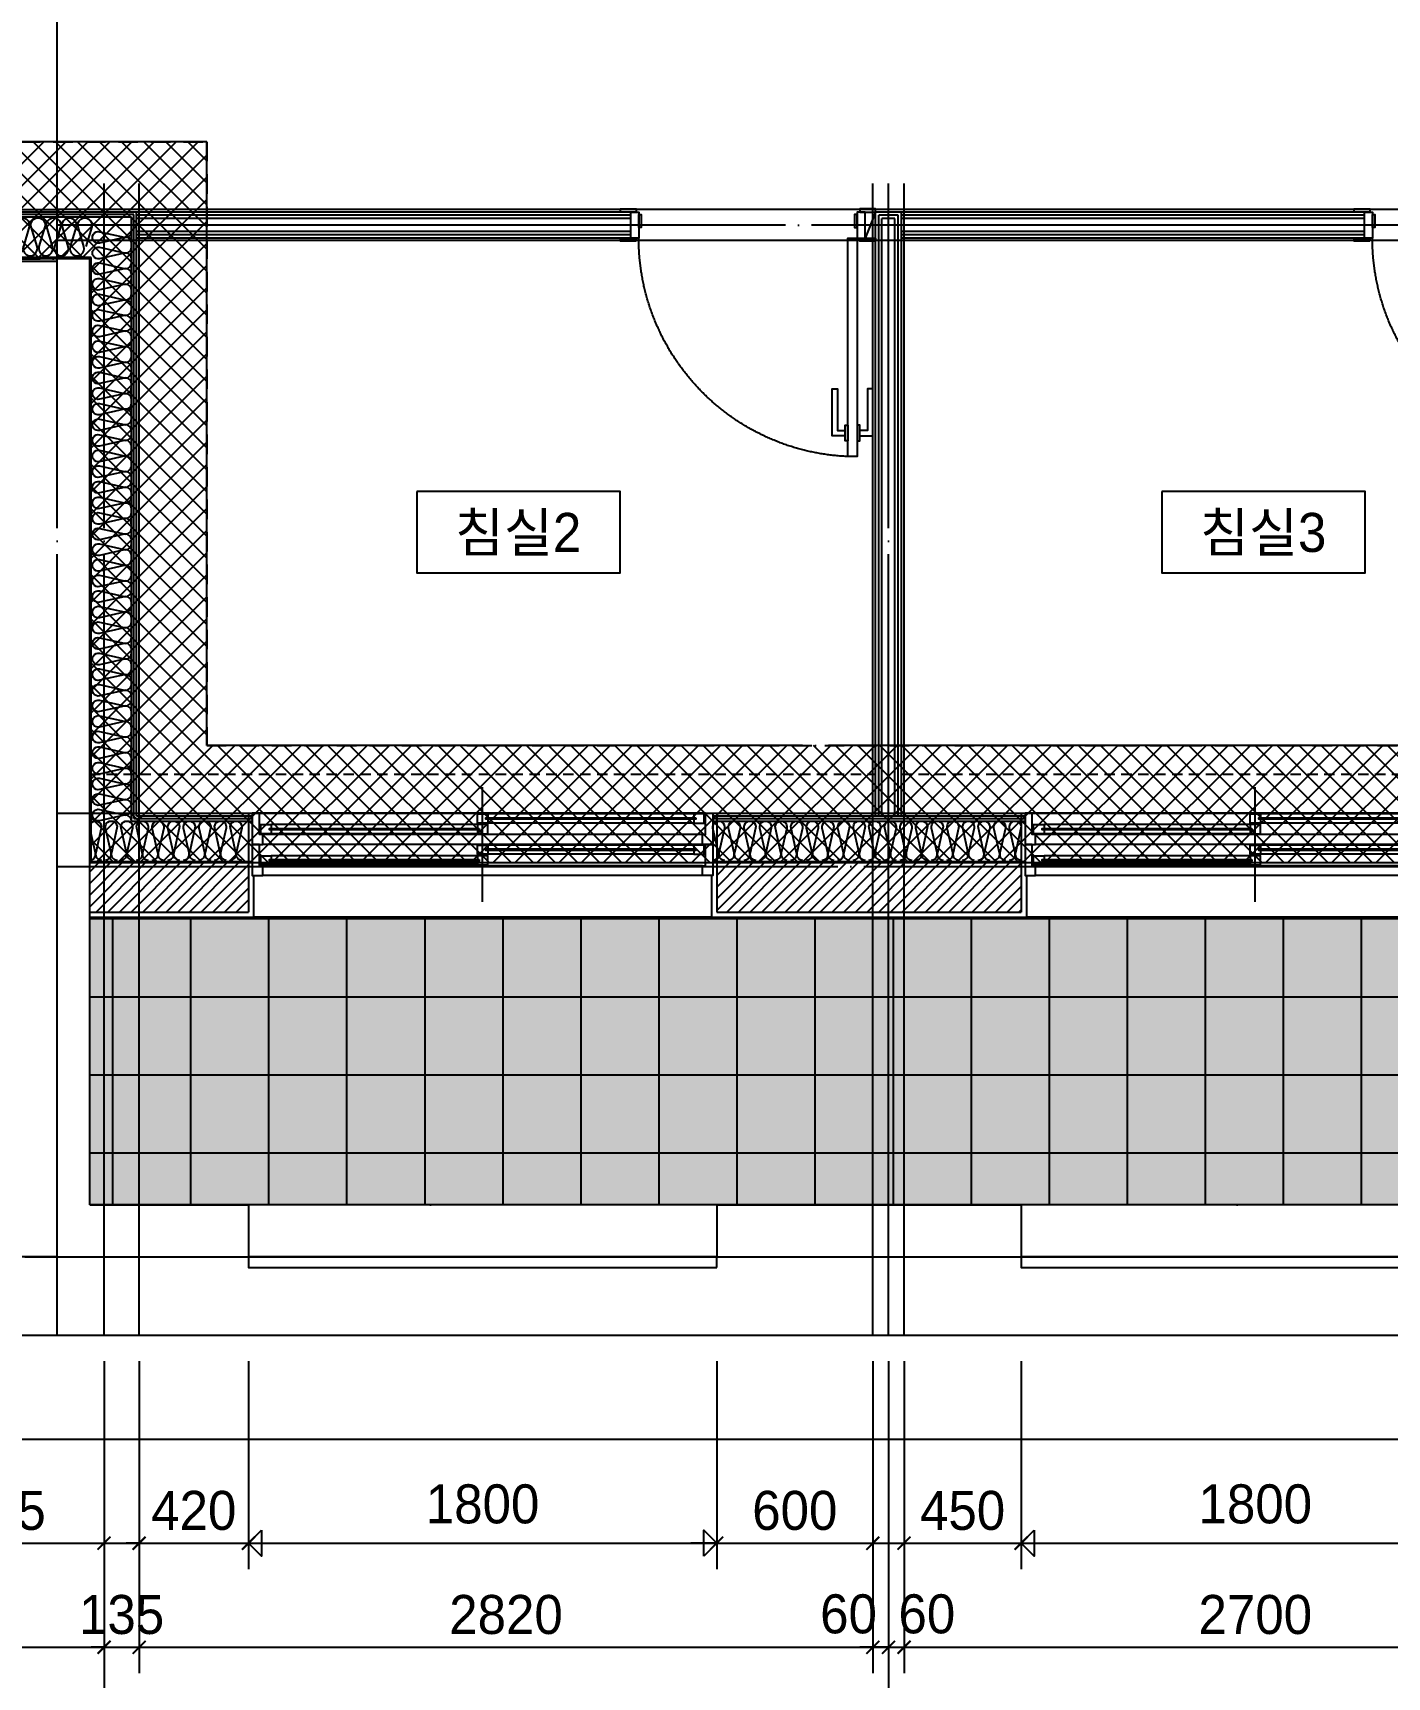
# Model space of a CAD drawing. Header units: millimetres. Extents: x -24416 to 92204, y -190080 to 23760.
# Drawn here: x 19070 to 24275, y -179915 to -173598 of the extents above; entities that cross this region are included whole.
import ezdxf
from ezdxf.enums import TextEntityAlignment as Align

# ---------------------------------------------------------------- set-up
doc = ezdxf.new("R2010")
doc.units = ezdxf.units.MM
doc.header["$LTSCALE"] = 50
for name, pattern in [('AUDIT_D_220706163347-0', [0]), ('CEN', [62, 60, -1, 0, -1]), ('H', [1.3, 0.8, -0.5]), ('HID', [2.5, 1.5, -1]), ('평면도(기준)$0$CENTER2', [16.25, 15, -0.5, 0.25, -0.5])]:
    doc.linetypes.add(name, pattern=pattern)
doc.layers.get('defpoints').update_dxf_attribs({"color": 139})
for name, color, linetype in [('A_HAT', 8, 'Continuous'), ('AA-XXXX-DIMS', 7, 'Continuous'), ('AA-단열-바닥-욕실', 30, 'Continuous'), ('ARDM', 7, 'Continuous'), ('CEN_CON', 1, 'CEN'), ('CEN_WALL', 12, 'CEN'), ('CONC', 2, 'Continuous'), ('dan1', 7, 'HID'), ('DIM', 7, 'AUDIT_D_220706163347-0'), ('ELE3_CON', 7, 'Continuous'), ('ELE4', 4, 'Continuous'), ('ETC', 6, 'Continuous'), ('FIN', 6, 'Continuous'), ('HAT', 9, 'Continuous'), ('INS', 252, 'Continuous'), ('INSUL', 8, 'Continuous'), ('SINA-F-FRAME', 4, 'Continuous'), ('WAL', 3, 'Continuous'), ('WAL_DRY', 7, 'Continuous'), ('WIN', 4, 'Continuous'), ('X - 단위세대$0$ETC', 6, 'Continuous'), ('바닥타일', 8, 'Continuous'), ('실명', 3, 'AUDIT_D_220706163347-0'), ('실명박스', 7, 'AUDIT_D_220706163347-0'), ('커튼박스', 6, 'Continuous'), ('평면도(기준)$0$1.EC-F-DOOR', 4, 'Continuous'), ('평면도(기준)$0$1.EC-F-DOOR-F', 4, 'Continuous')]:
    doc.layers.add(name, color=color, linetype=linetype)
for name, color, linetype, plot in [('AA-CEN', 1, 'CEN', False), ('Defpoint', 135, 'Continuous', False), ('MC', 135, 'Continuous', False)]:
    doc.layers.add(name, color=color, linetype=linetype, plot=plot)
doc.styles.add('HAUD01', font='Dotum.ttf')
doc.styles.add('맑은고딕', font='malgun.ttf', dxfattribs={"width": 0.9})
doc.dimstyles.new('DIM-50', dxfattribs={"dimscale": 50, "dimtxt": 3, "dimasz": 1, "dimexe": 2, "dimexo": 2, "dimgap": 1, "dimtad": 1, "dimdec": 0, "dimzin": 0, "dimdsep": 46, "dimtxsty": '맑은고딕', "dimblk1": 'DIMDOT', "dimblk2": 'DIMDOT', "dimsah": 1, "dimcen": 0.09, "dimdle": 2, "dimclrd": 7, "dimclre": 7, "dimclrt": 3, "dimadec": 0, "dimazin": 0, "dimtfac": 1, "dimtdec": 0, "dimtix": 1, "dimtmove": 2, "dimatfit": 3, "dimldrblk": 'DIMDOT', "dimfxl": 1, "dimtolj": 1, "dimtzin": 0, "dimarcsym": 0})
doc.dimstyles.new('MCDIM-50', dxfattribs={"dimscale": 50, "dimtxt": 3, "dimasz": 1, "dimexe": 2, "dimexo": 2, "dimgap": 1, "dimtad": 1, "dimdec": 0, "dimzin": 0, "dimdsep": 46, "dimtxsty": '맑은고딕', "dimblk1": 'ARCHTICK', "dimblk2": 'ARCHTICK', "dimsah": 1, "dimcen": 0.09, "dimdle": 2, "dimclrd": 7, "dimclre": 7, "dimclrt": 3, "dimadec": 0, "dimazin": 0, "dimtfac": 1, "dimtdec": 0, "dimtix": 1, "dimtmove": 2, "dimatfit": 3, "dimldrblk": 'ARCHTICK', "dimfxl": 1, "dimtolj": 1, "dimtzin": 0, "dimarcsym": 0})
doc.dimstyles.new('외부100-win', dxfattribs={"dimscale": 50, "dimtxt": 3, "dimasz": 1, "dimexe": 2, "dimexo": 2.5, "dimgap": 1.5, "dimtad": 1, "dimdec": 0, "dimzin": 0, "dimdsep": 46, "dimtxsty": '맑은고딕', "dimblk": 'DO2-2', "dimblk1": 'DO2-2', "dimblk2": 'DIMDOT', "dimcen": 0.09, "dimdle": 2, "dimclrd": 7, "dimclre": 7, "dimclrt": 3, "dimadec": 0, "dimazin": 0, "dimtfac": 1, "dimtdec": 0, "dimtix": 1, "dimtmove": 2, "dimatfit": 3, "dimldrblk": 'DO2-2', "dimfxl": 1, "dimtolj": 1, "dimtzin": 0, "dimarcsym": 0})
pattern_1 = [(45, (-274922.57, -137101.113), (-22.4506403, 22.4506403), [])]

# ---------------------------------------------------------------- blocks, each defined once
blk = doc.blocks.new('WIN_이중창_1800')
at = {"layer": 'Defpoint'}
for p, q in [((-15, 240), (-15, 0)), ((1785, 240), (1785, 0))]:
    blk.add_line(p, q, dxfattribs=at)
at = {"layer": 'WIN'}
blk.add_line((885, -100), (885, 340), dxfattribs=at)
at = {"layer": 'WIN', "color": 8}
for p, q in [((1742, 240), (28, 240)), ((865, 196), (73, 196)), ((1697, 237), (905, 237)), ((1697, 202), (905, 202)), ((1730, 158), (40, 158)), ((865, 161), (73, 161)), ((1730, 120), (40, 120)), ((865, 76), (73, 76)), ((1697, 117), (905, 117)), ((1697, 82), (905, 82)), ((1730, 38), (40, 38)), ((1730, 0), (40, 0)), ((865, 41), (73, 41))]:
    blk.add_line(p, q, dxfattribs=at)
at = {"layer": 'WIN'}
for points in [[(40, 158), (28, 158), (28, 240), (0, 240), (0, 120), (40, 120), (40, 158)], [(73, 175.5), (73, 161), (33, 161), (33, 196), (73, 196), (73, 181.5)], [(905, 216.5), (905, 202), (865, 202), (865, 237), (905, 237), (905, 222.5)], [(865, 175.5), (865, 161), (905, 161), (905, 196), (865, 196), (865, 181.5)], [(1704, 222.5), (1704, 216.5), (898, 216.5), (898, 222.5), (1704, 222.5)], [(1697, 216.5), (1697, 202), (1737, 202), (1737, 237), (1697, 237), (1697, 222.5)], [(1730, 158), (1742, 158), (1742, 240), (1770, 240), (1770, 120), (1730, 120), (1730, 158)], [(872, 181.5), (872, 175.5), (66, 175.5), (66, 181.5), (872, 181.5)], [(40, 38), (28, 38), (28, 120), (0, 120), (0, 0), (40, 0), (40, 38)], [(73, 55.5), (73, 41), (33, 41), (33, 76), (73, 76), (73, 61.5)], [(905, 96.5), (905, 82), (865, 82), (865, 117), (905, 117), (905, 102.5)], [(865, 55.5), (865, 41), (905, 41), (905, 76), (865, 76), (865, 61.5)], [(1704, 102.5), (1704, 96.5), (898, 96.5), (898, 102.5), (1704, 102.5)], [(1697, 96.5), (1697, 82), (1737, 82), (1737, 117), (1697, 117), (1697, 102.5)], [(1730, 38), (1742, 38), (1742, 120), (1770, 120), (1770, 0), (1730, 0), (1730, 38)], [(872, 61.5), (872, 55.5), (66, 55.5), (66, 61.5), (872, 61.5)]]:
    blk.add_lwpolyline(points, dxfattribs=at)
blk = doc.blocks.new('insul1')
blk.add_lwpolyline([(0, 0, 0.480617), (0.146, 0.183), (0.004, 0.817, -1.249969), (0.296, 0.817), (0.154, 0.183, 0.480617), (0.3, 0, 0.480617)], format="xyb")
blk = doc.blocks.new('DongSinsul_1')
at = {"layer": 'INSUL'}
blk.add_lwpolyline([(0, 0.25, 1.34403), (0.35, 0.25), (0.2, 0.75, -1.34403), (0.55, 0.75), (0.4, 0.25)], format="xyb", dxfattribs=at)
blk = doc.blocks.new('A$C3C3C21E6')
at = {"layer": '평면도(기준)$0$1.EC-F-DOOR'}
blk.add_lwpolyline([(70, -210), (70, -1049.6), (106, -1049.6), (106, -210), (70, -210)], dxfattribs=at)
at = {"layer": '평면도(기준)$0$1.EC-F-DOOR', "color": 8}
for points in [[(60, -969.6), (10, -969.6), (10, -789.6), (30, -789.6), (30, -949.6), (60, -949.6)], [(116.1, -969.6), (166.1, -969.6), (166.1, -789.6), (146.1, -789.6), (146.1, -949.6), (116.1, -949.6)]]:
    blk.add_lwpolyline(points, dxfattribs=at)
for points in [[(70, -929.6), (70, -989.6), (60, -989.6), (60, -929.6)], [(106, -929.6), (106, -989.6), (116, -989.6), (116, -929.6)]]:
    blk.add_lwpolyline(points, close=True, dxfattribs=at)
at = {"layer": '평면도(기준)$0$1.EC-F-DOOR', "color": 1, "linetype": '평면도(기준)$0$CENTER2', "ltscale": 6}
blk.add_arc((69.4, -209.7), 840.6, 272.49818, 359.98243, dxfattribs=at)
at = {"layer": '평면도(기준)$0$1.EC-F-DOOR-F'}
for points in [[(60, -110), (40, -110), (0, -110), (0, -98), (60, -98)], [(40, -110), (70, -110), (70, -210), (40, -210)], [(70, -120), (80, -120), (80, -170), (70, -170)], [(910, -120), (900, -120), (900, -170), (910, -170)], [(940, -110), (910, -110), (910, -210), (940, -210)], [(920, -110), (940, -110), (980, -110), (980, -98), (920, -98)], [(0, -222), (60, -222), (60, -210), (0, -210)], [(920, -222), (980, -222), (980, -210), (920, -210)]]:
    blk.add_lwpolyline(points, close=True, dxfattribs=at)
blk = doc.blocks.new('U-131B(기본)', base_point=(-85340.5, -187585.7))
at = {"layer": 'A_HAT'}
h = blk.add_hatch(dxfattribs=at)
h.set_pattern_fill('ANSI31', color=256, scale=10, style=0)
h.set_pattern_definition(pattern_1)
h.paths.add_polyline_path([(-69975.5, -186260.7), (-69975.5, -186070.7), (-70585.5, -186070.7), (-70585.5, -186260.7)])
h = blk.add_hatch(dxfattribs=at)
h.set_pattern_fill('ANSI31', color=256, scale=10, style=0)
h.set_pattern_definition(pattern_1)
h.paths.add_polyline_path([(-67005.5, -186260.7), (-67005.5, -186070.7), (-68175.5, -186070.7), (-68175.5, -186260.7)])
at = {"layer": '바닥타일'}
h = blk.add_hatch(dxfattribs=at)
h.set_pattern_fill('_USER', color=256, scale=300, double=1, pattern_type=0)
h.set_pattern_definition([(0, (-274922.57, -137101.1), (0, 300), []), (90, (-274922.57, -137101.1), (-300, 2e-14), [])])
h.paths.add_polyline_path([(-60025.5, -187385.7), (-60025.5, -181895.7), (-60025.5, -179945.7), (-60665.5, -179945.7), (-60665.5, -179035.7), (-61130.5, -179035.7), (-61130.5, -181530.7), (-61130.5, -182105.7), (-61130.5, -186280.7), (-70585.5, -186280.7), (-70585.5, -187385.7)])
at = {"layer": 'CEN_CON'}
for p, q in [((-70710.5, -187885.7), (-70710.5, -180210.7)), ((-70710.5, -187885.7), (-70710.5, -180710.7)), ((-70530.5, -187885.7), (-70530.5, -183460.7)), ((-70710.5, -187585.7), (-85945.5, -187585.7)), ((-70710.5, -187585.7), (-55510.5, -187585.7))]:
    blk.add_line(p, q, dxfattribs=at)
at = {"layer": 'CEN_WALL'}
for p, q in [((-67515.5, -187885.7), (-67515.5, -183460.7)), ((-55510.5, -183620.7), (-70710.5, -183620.7)), ((-70710.5, -183760.7), (-74065.5, -183760.7)), ((-70710.5, -186085.7), (-55510.5, -186085.7))]:
    blk.add_line(p, q, dxfattribs=at)
at = {"layer": 'CONC'}
for p, q in [((-70585.5, -183750.7), (-71305.5, -183750.7)), ((-70585.5, -186070.7), (-70585.5, -183750.7)), ((-70585.5, -187385.7), (-70585.5, -186070.7)), ((-70585.5, -187385.7), (-69975.5, -187385.7)), ((-69975.5, -187385.7), (-69975.5, -187585.7)), ((-68175.5, -187385.7), (-67005.5, -187385.7)), ((-68175.5, -187385.7), (-68175.5, -187585.7)), ((-67005.5, -187385.7), (-67005.5, -187585.7)), ((-70835.5, -187585.7), (-69975.5, -187585.7)), ((-68175.5, -187585.7), (-67005.5, -187585.7))]:
    blk.add_line(p, q, dxfattribs=at)
at = {"layer": 'dan1'}
blk.add_lwpolyline([(-76675.5, -185620.7), (-74225.5, -185620.7), (-74225.5, -183300.7), (-70135.5, -183300.7), (-70135.5, -185620.7), (-64745.5, -185620.7)], dxfattribs=at)
at = {"layer": 'ELE3_CON'}
for p, q in [((-68175.5, -187385.7), (-69975.5, -187385.7)), ((-65205.5, -187385.7), (-67005.5, -187385.7))]:
    blk.add_line(p, q, dxfattribs=at)
at = {"layer": 'ELE4'}
for p, q in [((-68195.5, -186280.7), (-69955.5, -186280.7)), ((-65225.5, -186280.7), (-66985.5, -186280.7))]:
    blk.add_line(p, q, dxfattribs=at)
at = {"layer": 'FIN'}
for p, q in [((-69955.5, -186120.7), (-69955.5, -186280.7)), ((-68195.5, -186120.7), (-68195.5, -186280.7)), ((-66985.5, -186120.7), (-66985.5, -186280.7)), ((-70585.5, -186280.7), (-69955.5, -186280.7)), ((-68195.5, -186280.7), (-66985.5, -186280.7))]:
    blk.add_line(p, q, dxfattribs=at)
at = {"layer": 'INS'}
for p, q in [((-70425.5, -183590.7), (-71320.5, -183590.7)), ((-70425.5, -185910.7), (-70425.5, -183590.7)), ((-70580.5, -183745.7), (-71320.5, -183745.7)), ((-70580.5, -186065.7), (-70580.5, -183745.7)), ((-70425.5, -185910.7), (-69960.5, -185910.7)), ((-68190.5, -185910.7), (-66990.5, -185910.7)), ((-70580.5, -186065.7), (-69960.5, -186065.7)), ((-68190.5, -186065.7), (-66990.5, -186065.7))]:
    blk.add_line(p, q, dxfattribs=at)
at = {"layer": 'MC'}
for p, q in [((-70395.5, -187885.7), (-70395.5, -183460.7)), ((-67575.5, -187885.7), (-67575.5, -183460.7)), ((-67455.5, -187885.7), (-67455.5, -183460.7)), ((-76985.5, -183560.7), (-70710.5, -183560.7)), ((-55510.5, -183560.7), (-70710.5, -183560.7)), ((-55510.5, -183680.7), (-70710.5, -183680.7)), ((-70710.5, -185880.7), (-55510.5, -185880.7))]:
    blk.add_line(p, q, dxfattribs=at)
at = {"layer": 'SINA-F-FRAME'}
blk.add_line((-67565.5, -183570.7), (-67605.5, -183670.7), dxfattribs=at)
at = {"layer": 'WAL'}
for p, q in [((-70585.5, -186070.7), (-69975.5, -186070.7)), ((-69975.5, -186070.7), (-69975.5, -186260.7)), ((-68175.5, -186070.7), (-67005.5, -186070.7)), ((-68175.5, -186070.7), (-68175.5, -186260.7)), ((-67005.5, -186070.7), (-67005.5, -186260.7)), ((-70585.5, -186260.7), (-69975.5, -186260.7)), ((-68175.5, -186260.7), (-67005.5, -186260.7))]:
    blk.add_line(p, q, dxfattribs=at)
at = {"layer": 'WAL_DRY'}
for p, q in [((-70405.5, -183570.7), (-71320.5, -183570.7)), ((-70415.5, -183580.7), (-71320.5, -183580.7)), ((-70415.5, -185900.7), (-70415.5, -183580.7)), ((-68505.5, -183570.7), (-70405.5, -183570.7)), ((-70405.5, -185890.7), (-70405.5, -183570.7)), ((-68505.5, -183583.2), (-70405.5, -183583.2)), ((-68505.5, -183595.7), (-70405.5, -183595.7)), ((-67565.5, -185890.7), (-67565.5, -183570.7)), ((-67465.5, -183570.7), (-67565.5, -183570.7)), ((-67553, -185890.7), (-67553, -183583.2)), ((-67478, -183583.2), (-67553, -183583.2)), ((-67540.5, -185890.7), (-67540.5, -183595.7)), ((-67490.5, -183595.7), (-67540.5, -183595.7)), ((-67490.5, -185890.7), (-67490.5, -183595.7)), ((-67478, -185890.7), (-67478, -183583.2)), ((-65685.5, -183570.7), (-67465.5, -183570.7)), ((-67465.5, -185890.7), (-67465.5, -183570.7)), ((-65685.5, -183583.2), (-67465.5, -183583.2)), ((-65685.5, -183595.7), (-67465.5, -183595.7)), ((-68505.5, -183645.7), (-70405.5, -183645.7)), ((-68505.5, -183658.2), (-70405.5, -183658.2)), ((-65685.5, -183645.7), (-67465.5, -183645.7)), ((-65685.5, -183658.2), (-67465.5, -183658.2)), ((-68505.5, -183670.7), (-70405.5, -183670.7)), ((-65685.5, -183670.7), (-67465.5, -183670.7)), ((-70415.5, -185900.7), (-69960.5, -185900.7)), ((-70405.5, -185890.7), (-69960.5, -185890.7)), ((-68190.5, -185890.7), (-66990.5, -185890.7)), ((-68190.5, -185900.7), (-66990.5, -185900.7))]:
    blk.add_line(p, q, dxfattribs=at)
at = {"layer": 'X - 단위세대$0$ETC'}
for points in [[(-68175.5, -187625.7), (-68175.5, -187585.7), (-69975.5, -187585.7), (-69975.5, -187625.7), (-68175.5, -187625.7)], [(-65205.5, -187625.7), (-65205.5, -187585.7), (-67005.5, -187585.7), (-67005.5, -187625.7), (-65205.5, -187625.7)]]:
    blk.add_lwpolyline(points, dxfattribs=at)
at = {"layer": '커튼박스', "linetype": 'H'}
for p, q in [((-70585.5, -185730.7), (-67565.5, -185730.7)), ((-67465.5, -185730.7), (-64745.5, -185730.7))]:
    blk.add_line(p, q, dxfattribs=at)
at = {"layer": 'INS', "xscale": 150.0000000000002, "yscale": 150.0000000000002, "zscale": 150.0000000000002, "rotation": 90, "row_count": 1, "column_count": 38, "row_spacing": -4.733165431326071e-30, "column_spacing": 60.00000000000009}
blk.add_blockref('insul1', (-70425.5, -185910.7), dxfattribs=at)
at = {"layer": 'INS', "xscale": 150, "yscale": 150, "zscale": 150, "row_count": 1, "row_spacing": 0, "column_spacing": 60}
for p, column_count in [((-70585.5, -186060.7), 10), ((-68190.5, -186060.7), 20)]:
    blk.add_blockref('insul1', p, dxfattribs=dict(at, column_count=column_count))
at = {"layer": 'INSUL', "xscale": 150, "yscale": 150, "zscale": 150, "row_count": 1, "column_count": 12, "row_spacing": 1, "column_spacing": 60}
blk.add_blockref('DongSinsul_1', (-71320.5, -183740.7), dxfattribs=at)
at = {"layer": 'SINA-F-FRAME', "xscale": -1}
for p in [(-67565.5, -183460.7), (-64745.5, -183460.7)]:
    blk.add_blockref('A$C3C3C21E6', p, dxfattribs=at)
at = {"layer": 'WIN'}
for p in [(-69960.5, -186120.7), (-66990.5, -186120.7)]:
    blk.add_blockref('WIN_이중창_1800', p, dxfattribs=at)
blk = doc.blocks.new('A$C415C5DAF')
at = {"layer": '실명박스'}
for points in [[(8060.7, -193737.1), (8060.7, -194049.6), (8842.4, -194049.6), (8842.4, -193737.1)], [(10924.3, -193737.1), (10924.3, -194049.6), (11705.9, -194049.6), (11705.9, -193737.1)]]:
    blk.add_lwpolyline(points, close=True, dxfattribs=at)
at = {"layer": '실명', "style": 'HAUD01'}
for s, p in [('침실2', (8450.1, -193891.1)), ('침실3', (11313.7, -193891.1))]:
    blk.add_text(s, height=150, dxfattribs=at).set_placement(p, align=Align.MIDDLE)
blk = doc.blocks.new('A$C1CAF0AFA')
at = {"layer": 'ETC'}
h = blk.add_hatch(dxfattribs=at)
h.set_pattern_fill('CROSS', color=256, scale=10, angle=45)
h.set_pattern_definition([(45, (146065.76, -53460), (7e-15, 89.802561), [31.75, -95.25]), (135, (146088.21, -53460), (-89.802561, 7e-15), [31.75, -95.25])])
h.paths.add_polyline_path([(6318.8, -201860.9), (4478.8, -201860.9), (4478.8, -200570.9), (6318.8, -200570.9)])
h.paths.add_polyline_path([(6448.8, -201860.9), (6448.8, -200580.9), (8088.8, -200580.9), (8088.8, -200755.9), (16098.8, -200755.9), (16098.8, -201860.9)])
h.paths.add_polyline_path([(30238.8, -193300.9), (31343.8, -193300.9), (31343.8, -191060.9), (30238.8, -191060.9)])
h.paths.add_polyline_path([(28743.8, -193510.9), (29208.8, -193510.9), (29208.8, -194420.9), (29848.8, -194420.9), (29848.8, -201860.9), (19288.8, -201860.9), (19288.8, -200755.9), (28743.8, -200755.9)])
h.paths.add_polyline_path([(4478.8, -192515.9), (6708.8, -192515.9), (6708.8, -191925.9), (8648.8, -191925.9), (8648.8, -192810.9), (9118.8, -192810.9), (9118.8, -191925.9), (12818.8, -191925.9), (12818.8, -193280.9), (8888.8, -193280.9), (8888.8, -193730.9), (4478.8, -193720.9)])
at = {"layer": 'HAT'}
h = blk.add_hatch(dxfattribs=at)
h.set_pattern_fill('_USER', color=5, scale=60, angle=45, double=1, pattern_type=0)
h.set_pattern_definition([(45, (0, -53460), (-42.426407, 42.426407), []), (135, (0, -53460), (-42.426407, -42.426407), [])])
h.paths.add_polyline_path([(16098.8, -198242), (19288.8, -198224.5), (19288.8, -200545.9), (28533.8, -200545.9), (28533.8, -193300.9), (30028.8, -193300.9), (30028.8, -191060.9), (25838.8, -191060.9), (25838.8, -195035.9), (19288.8, -195035.9), (19288.8, -195485.9), (25778.8, -195485.9), (25778.8, -195163.4), (25978.8, -195163.4), (25978.8, -195485.9), (26288.8, -195485.9), (26288.8, -191510.9), (29578.8, -191510.9), (29578.8, -192850.9), (28083.8, -192850.9), (28083.8, -200095.9), (25328.8, -200095.9), (25328.8, -200385.9), (25128.8, -200385.9), (25128.8, -200095.9), (19738.8, -200095.9), (19738.8, -197775.9), (15648.8, -197775.9), (15648.8, -200095.9), (13198.8, -200095.9), (13198.8, -200385.9), (12998.8, -200385.9), (12998.8, -200095.9), (8748.8, -200095.9), (8748.8, -199920.9), (8478.8, -199920.9), (8478.8, -200210.9), (8278.8, -200210.9), (8278.8, -199920.9), (4928.8, -199920.9), (4928.8, -194380.9), (8278.8, -194380.9), (8278.8, -194090.9), (8478.8, -194090.9), (8478.8, -194380.9), (9548.8, -194380.9), (9548.8, -193940.9), (12388.8, -193940.9), (12388.8, -195485.9), (12698.8, -195485.9), (12698.8, -195163.4), (12898.8, -195163.4), (12898.8, -195485.9), (19051.8, -195485.9), (19051.8, -195035.9), (16968.8, -195035.9), (16968.8, -194886), (15568.8, -194886), (15568.8, -195035.9), (12838.8, -195035.9), (12838.8, -193490.9), (9098.8, -193490.9), (9098.8, -193930.9), (4478.8, -193930.9), (4478.8, -200370.9), (8298.8, -200370.9), (8298.8, -200545.9), (16098.8, -200545.9)])
at = {"layer": 'AA-CEN', "color": 4}
for points in [[(16098.8, -198242), (19288.8, -198224.5), (19288.8, -200545.9), (28533.8, -200545.9)], [(28083.8, -200095.9), (25328.8, -200095.9), (25328.8, -200385.9), (25128.8, -200385.9), (25128.8, -200095.9), (19738.8, -200095.9), (19738.8, -197775.9), (15648.8, -197775.9)]]:
    blk.add_lwpolyline(points, dxfattribs=at)
at = {"layer": 'AA-CEN'}
blk.add_lwpolyline([(28743.8, -193510.9), (29208.8, -193510.9), (29208.8, -194420.9), (29848.8, -194420.9), (29848.8, -201860.9), (19288.8, -201860.9), (19288.8, -200755.9), (28743.8, -200755.9), (28743.8, -193510.9)], dxfattribs=at)
blk = doc.blocks.new('DIMDOT')
at = {"layer": 'AA-XXXX-DIMS'}
for p, q in [((0, -1.5), (0, 1.5)), ((-1.5, 0), (1.5, 0))]:
    blk.add_line(p, q, dxfattribs=at)
for radius in [0.5, 0.25]:
    blk.add_circle((0, 0), radius, dxfattribs=at)
blk = doc.blocks.new('*D144')
at = {"layer": 'defpoints', "color": 0, "transparency": 16777216}
for p in [(19130.6, -202360.9), (22430.6, -202360.9), (22430.6, -203960.9)]:
    blk.add_point(p, dxfattribs=at)
at = {"layer": 'DIM', "color": 7, "lineweight": -2, "transparency": 16777216}
for p, q in [((19130.6, -202460.9), (19130.6, -204060.9)), ((22430.6, -202460.9), (22430.6, -204060.9)), ((19180.6, -203960.9), (22380.6, -203960.9))]:
    blk.add_line(p, q, dxfattribs=at)
at = {"layer": 'DIM', "color": 7, "lineweight": -2, "transparency": 16777216, "xscale": 50, "yscale": 50, "zscale": 50, "rotation": 180}
blk.add_blockref('DIMDOT', (19130.6, -203960.9), dxfattribs=at)
at = {"layer": 'DIM', "color": 7, "lineweight": -2, "transparency": 16777216, "xscale": 50, "yscale": 50, "zscale": 50}
blk.add_blockref('DIMDOT', (22430.6, -203960.9), dxfattribs=at)
at = {"layer": 'DIM', "color": 3, "transparency": 16777216, "insert": (20780.6, -203835.8), "char_height": 150, "attachment_point": 5, "style": 'HAUD01'}
blk.add_mtext('\\A1;3300', dxfattribs=at)
blk = doc.blocks.new('*D145')
at = {"layer": 'defpoints', "color": 0, "transparency": 16777216}
for p in [(22430.6, -202360.9), (25445.6, -202360.9), (25445.6, -203960.9)]:
    blk.add_point(p, dxfattribs=at)
at = {"layer": 'DIM', "color": 7, "lineweight": -2, "transparency": 16777216}
for p, q in [((22430.6, -202460.9), (22430.6, -204060.9)), ((25445.6, -202460.9), (25445.6, -204060.9)), ((22480.6, -203960.9), (25395.6, -203960.9))]:
    blk.add_line(p, q, dxfattribs=at)
at = {"layer": 'DIM', "color": 7, "lineweight": -2, "transparency": 16777216, "xscale": 50, "yscale": 50, "zscale": 50, "rotation": 180}
blk.add_blockref('DIMDOT', (22430.6, -203960.9), dxfattribs=at)
at = {"layer": 'DIM', "color": 7, "lineweight": -2, "transparency": 16777216, "xscale": 50, "yscale": 50, "zscale": 50}
blk.add_blockref('DIMDOT', (25445.6, -203960.9), dxfattribs=at)
at = {"layer": 'DIM', "color": 3, "transparency": 16777216, "insert": (23938.1, -203835.8), "char_height": 150, "attachment_point": 5, "style": 'HAUD01'}
blk.add_mtext('\\A1;3015', dxfattribs=at)
blk = doc.blocks.new('*D146')
at = {"layer": 'defpoints', "color": 0, "transparency": 16777216}
for p in [(25445.6, -202360.9), (28315.6, -202360.9), (28315.6, -203960.9)]:
    blk.add_point(p, dxfattribs=at)
at = {"layer": 'DIM', "color": 7, "lineweight": -2, "transparency": 16777216}
for p, q in [((25445.6, -202460.9), (25445.6, -204060.9)), ((28315.6, -202460.9), (28315.6, -204060.9)), ((25495.6, -203960.9), (28265.6, -203960.9))]:
    blk.add_line(p, q, dxfattribs=at)
at = {"layer": 'DIM', "color": 7, "lineweight": -2, "transparency": 16777216, "xscale": 50, "yscale": 50, "zscale": 50, "rotation": 180}
blk.add_blockref('DIMDOT', (25445.6, -203960.9), dxfattribs=at)
at = {"layer": 'DIM', "color": 7, "lineweight": -2, "transparency": 16777216, "xscale": 50, "yscale": 50, "zscale": 50}
blk.add_blockref('DIMDOT', (28315.6, -203960.9), dxfattribs=at)
at = {"layer": 'DIM', "color": 3, "transparency": 16777216, "insert": (26880.6, -203835.8), "char_height": 150, "attachment_point": 5, "style": 'HAUD01'}
blk.add_mtext('\\A1;2870', dxfattribs=at)
blk = doc.blocks.new('_ArchTick')
at = {"color": 0, "linetype": 'ByBlock', "const_width": 0.15}
blk.add_lwpolyline([(-0.5, -0.5), (0.5, 0.5)], dxfattribs=at)
blk = doc.blocks.new('*D159')
at = {"layer": 'defpoints', "color": 0, "linetype": 'ByBlock', "transparency": 16777216}
for p in [(22430.6, -202360.9), (22565.6, -202360.9), (22565.6, -203560.9)]:
    blk.add_point(p, dxfattribs=at)
at = {"layer": 'DIM', "color": 7, "linetype": 'ByBlock', "lineweight": -2, "transparency": 16777216}
for p, q in [((22430.6, -202460.9), (22430.6, -203660.9)), ((22565.6, -202460.9), (22565.6, -203660.9)), ((22430.6, -203560.9), (22380.6, -203560.9)), ((22430.6, -203560.9), (22565.6, -203560.9)), ((22565.6, -203560.9), (22615.6, -203560.9))]:
    blk.add_line(p, q, dxfattribs=at)
at = {"layer": 'DIM', "color": 7, "linetype": 'ByBlock', "lineweight": -2, "transparency": 16777216, "xscale": 50, "yscale": 50, "zscale": 50}
blk.add_blockref('_ArchTick', (22430.6, -203560.9), dxfattribs=at)
at = {"layer": 'DIM', "color": 7, "linetype": 'ByBlock', "lineweight": -2, "transparency": 16777216, "xscale": 50, "yscale": 50, "zscale": 50, "rotation": 180}
blk.add_blockref('_ArchTick', (22565.6, -203560.9), dxfattribs=at)
at = {"layer": 'DIM', "color": 3, "linetype": 'ByBlock', "transparency": 16777216, "insert": (22498.1, -203435.8), "char_height": 150, "attachment_point": 5, "style": 'HAUD01'}
blk.add_mtext('\\A1;135', dxfattribs=at)
blk = doc.blocks.new('*D160')
at = {"layer": 'defpoints', "color": 0, "linetype": 'ByBlock', "transparency": 16777216}
for p in [(22565.6, -202360.9), (25385.6, -202360.9), (25385.6, -203560.9)]:
    blk.add_point(p, dxfattribs=at)
at = {"layer": 'DIM', "color": 7, "linetype": 'ByBlock', "lineweight": -2, "transparency": 16777216}
for p, q in [((22565.6, -202460.9), (22565.6, -203660.9)), ((25385.6, -202460.9), (25385.6, -203660.9)), ((22465.6, -203560.9), (25485.6, -203560.9))]:
    blk.add_line(p, q, dxfattribs=at)
at = {"layer": 'DIM', "color": 7, "linetype": 'ByBlock', "lineweight": -2, "transparency": 16777216, "xscale": 50, "yscale": 50, "zscale": 50, "rotation": 180}
blk.add_blockref('_ArchTick', (22565.6, -203560.9), dxfattribs=at)
at = {"layer": 'DIM', "color": 7, "linetype": 'ByBlock', "lineweight": -2, "transparency": 16777216, "xscale": 50, "yscale": 50, "zscale": 50}
blk.add_blockref('_ArchTick', (25385.6, -203560.9), dxfattribs=at)
at = {"layer": 'DIM', "color": 3, "linetype": 'ByBlock', "transparency": 16777216, "insert": (23975.6, -203435.8), "char_height": 150, "attachment_point": 5, "style": 'HAUD01'}
blk.add_mtext('\\A1;2820', dxfattribs=at)
blk = doc.blocks.new('*D161')
at = {"layer": 'defpoints', "color": 0, "linetype": 'ByBlock', "transparency": 16777216}
for p in [(25385.6, -202360.9), (25445.6, -202360.9), (25445.6, -203560.9)]:
    blk.add_point(p, dxfattribs=at)
at = {"layer": 'DIM', "color": 7, "linetype": 'ByBlock', "lineweight": -2, "transparency": 16777216}
for p, q in [((25385.6, -202460.9), (25385.6, -203660.9)), ((25445.6, -202460.9), (25445.6, -203660.9)), ((25385.6, -203560.9), (25335.6, -203560.9)), ((25385.6, -203560.9), (25445.6, -203560.9)), ((25445.6, -203560.9), (25495.6, -203560.9))]:
    blk.add_line(p, q, dxfattribs=at)
at = {"layer": 'DIM', "color": 7, "linetype": 'ByBlock', "lineweight": -2, "transparency": 16777216, "xscale": 50, "yscale": 50, "zscale": 50}
blk.add_blockref('_ArchTick', (25385.6, -203560.9), dxfattribs=at)
at = {"layer": 'DIM', "color": 7, "linetype": 'ByBlock', "lineweight": -2, "transparency": 16777216, "xscale": 50, "yscale": 50, "zscale": 50, "rotation": 180}
blk.add_blockref('_ArchTick', (25445.6, -203560.9), dxfattribs=at)
at = {"layer": 'DIM', "color": 3, "linetype": 'ByBlock', "transparency": 16777216, "insert": (25292.2, -203433.4), "char_height": 150, "attachment_point": 5, "style": 'HAUD01'}
blk.add_mtext('\\A1;60', dxfattribs=at)
blk = doc.blocks.new('*D162')
at = {"layer": 'defpoints', "color": 0, "linetype": 'ByBlock', "transparency": 16777216}
for p in [(25445.6, -202360.9), (25505.6, -202360.9), (25505.6, -203560.9)]:
    blk.add_point(p, dxfattribs=at)
at = {"layer": 'DIM', "color": 7, "linetype": 'ByBlock', "lineweight": -2, "transparency": 16777216}
for p, q in [((25445.6, -202460.9), (25445.6, -203660.9)), ((25505.6, -202460.9), (25505.6, -203660.9)), ((25445.6, -203560.9), (25395.6, -203560.9)), ((25445.6, -203560.9), (25505.6, -203560.9)), ((25505.6, -203560.9), (25555.6, -203560.9))]:
    blk.add_line(p, q, dxfattribs=at)
at = {"layer": 'DIM', "color": 7, "linetype": 'ByBlock', "lineweight": -2, "transparency": 16777216, "xscale": 50, "yscale": 50, "zscale": 50}
blk.add_blockref('_ArchTick', (25445.6, -203560.9), dxfattribs=at)
at = {"layer": 'DIM', "color": 7, "linetype": 'ByBlock', "lineweight": -2, "transparency": 16777216, "xscale": 50, "yscale": 50, "zscale": 50, "rotation": 180}
blk.add_blockref('_ArchTick', (25505.6, -203560.9), dxfattribs=at)
at = {"layer": 'DIM', "color": 3, "linetype": 'ByBlock', "transparency": 16777216, "insert": (25593.2, -203433.4), "char_height": 150, "attachment_point": 5, "style": 'HAUD01'}
blk.add_mtext('\\A1;60', dxfattribs=at)
blk = doc.blocks.new('*D163')
at = {"layer": 'defpoints', "color": 0, "linetype": 'ByBlock', "transparency": 16777216}
for p in [(25505.6, -202360.9), (28205.6, -202360.9), (28205.6, -203560.9)]:
    blk.add_point(p, dxfattribs=at)
at = {"layer": 'DIM', "color": 7, "linetype": 'ByBlock', "lineweight": -2, "transparency": 16777216}
for p, q in [((25505.6, -202460.9), (25505.6, -203660.9)), ((28205.6, -202460.9), (28205.6, -203660.9)), ((25405.6, -203560.9), (28305.6, -203560.9))]:
    blk.add_line(p, q, dxfattribs=at)
at = {"layer": 'DIM', "color": 7, "linetype": 'ByBlock', "lineweight": -2, "transparency": 16777216, "xscale": 50, "yscale": 50, "zscale": 50, "rotation": 180}
blk.add_blockref('_ArchTick', (25505.6, -203560.9), dxfattribs=at)
at = {"layer": 'DIM', "color": 7, "linetype": 'ByBlock', "lineweight": -2, "transparency": 16777216, "xscale": 50, "yscale": 50, "zscale": 50}
blk.add_blockref('_ArchTick', (28205.6, -203560.9), dxfattribs=at)
at = {"layer": 'DIM', "color": 3, "linetype": 'ByBlock', "transparency": 16777216, "insert": (26855.6, -203435.8), "char_height": 150, "attachment_point": 5, "style": 'HAUD01'}
blk.add_mtext('\\A1;2700', dxfattribs=at)
blk = doc.blocks.new('*D201')
at = {"layer": 'defpoints', "color": 0, "linetype": 'ByBlock', "transparency": 16777216}
for p in [(21655.6, -202360.9), (22430.6, -202360.9), (22430.6, -203160.9)]:
    blk.add_point(p, dxfattribs=at)
at = {"layer": 'DIM', "color": 7, "linetype": 'ByBlock', "lineweight": -2, "transparency": 16777216}
for p, q in [((21655.6, -202460.9), (21655.6, -203260.9)), ((22430.6, -202460.9), (22430.6, -203260.9)), ((21555.6, -203160.9), (22530.6, -203160.9))]:
    blk.add_line(p, q, dxfattribs=at)
at = {"layer": 'DIM', "color": 7, "linetype": 'ByBlock', "lineweight": -2, "transparency": 16777216, "xscale": 50, "yscale": 50, "zscale": 50, "rotation": 180}
blk.add_blockref('_ArchTick', (21655.6, -203160.9), dxfattribs=at)
at = {"layer": 'DIM', "color": 7, "linetype": 'ByBlock', "lineweight": -2, "transparency": 16777216, "xscale": 50, "yscale": 50, "zscale": 50}
blk.add_blockref('_ArchTick', (22430.6, -203160.9), dxfattribs=at)
at = {"layer": 'DIM', "color": 3, "linetype": 'ByBlock', "transparency": 16777216, "insert": (22043.1, -203035.8), "char_height": 150, "attachment_point": 5, "style": 'HAUD01'}
blk.add_mtext('\\A1;775', dxfattribs=at)
blk = doc.blocks.new('*D202')
at = {"layer": 'defpoints', "color": 0, "linetype": 'ByBlock', "transparency": 16777216}
for p in [(22565.6, -202360.9), (22985.6, -202360.9), (22985.6, -203160.9)]:
    blk.add_point(p, dxfattribs=at)
at = {"layer": 'DIM', "color": 7, "linetype": 'ByBlock', "lineweight": -2, "transparency": 16777216}
for p, q in [((22565.6, -202460.9), (22565.6, -203260.9)), ((22985.6, -202460.9), (22985.6, -203260.9)), ((22565.6, -203160.9), (22515.6, -203160.9)), ((22565.6, -203160.9), (22985.6, -203160.9)), ((22985.6, -203160.9), (23035.6, -203160.9))]:
    blk.add_line(p, q, dxfattribs=at)
at = {"layer": 'DIM', "color": 7, "linetype": 'ByBlock', "lineweight": -2, "transparency": 16777216, "xscale": 50, "yscale": 50, "zscale": 50}
blk.add_blockref('_ArchTick', (22565.6, -203160.9), dxfattribs=at)
at = {"layer": 'DIM', "color": 7, "linetype": 'ByBlock', "lineweight": -2, "transparency": 16777216, "xscale": 50, "yscale": 50, "zscale": 50, "rotation": 180}
blk.add_blockref('_ArchTick', (22985.6, -203160.9), dxfattribs=at)
at = {"layer": 'DIM', "color": 3, "linetype": 'ByBlock', "transparency": 16777216, "insert": (22775.6, -203035.8), "char_height": 150, "attachment_point": 5, "style": 'HAUD01'}
blk.add_mtext('\\A1;420', dxfattribs=at)
blk = doc.blocks.new('DO2-2')
at = {"layer": 'ARDM'}
blk.add_line((0, 0), (-2, 0), dxfattribs=at)
blk.add_lwpolyline([(-1, -1), (-1, 1), (0, 0)], close=True, dxfattribs=at)
blk = doc.blocks.new('*D203')
at = {"layer": 'defpoints', "color": 0, "linetype": 'ByBlock', "transparency": 16777216}
for p in [(22985.6, -202360.9), (24785.6, -202360.9), (24785.6, -203160.9)]:
    blk.add_point(p, dxfattribs=at)
at = {"layer": 'DIM', "color": 7, "linetype": 'ByBlock', "lineweight": -2, "transparency": 16777216}
for p, q in [((22985.6, -202485.9), (22985.6, -203260.9)), ((24785.6, -202485.9), (24785.6, -203260.9)), ((23035.6, -203160.9), (24735.6, -203160.9))]:
    blk.add_line(p, q, dxfattribs=at)
at = {"layer": 'DIM', "color": 7, "linetype": 'ByBlock', "lineweight": -2, "transparency": 16777216, "xscale": 50, "yscale": 50, "zscale": 50, "rotation": 180}
blk.add_blockref('DO2-2', (22985.6, -203160.9), dxfattribs=at)
at = {"layer": 'DIM', "color": 7, "linetype": 'ByBlock', "lineweight": -2, "transparency": 16777216, "xscale": 50, "yscale": 50, "zscale": 50}
blk.add_blockref('DO2-2', (24785.6, -203160.9), dxfattribs=at)
at = {"layer": 'DIM', "color": 3, "linetype": 'ByBlock', "transparency": 16777216, "insert": (23885.6, -203010.8), "char_height": 150, "attachment_point": 5, "style": 'HAUD01'}
blk.add_mtext('\\A1;1800', dxfattribs=at)
blk = doc.blocks.new('*D204')
at = {"layer": 'defpoints', "color": 0, "linetype": 'ByBlock', "transparency": 16777216}
for p in [(24785.6, -202360.9), (25385.6, -202360.9), (25385.6, -203160.9)]:
    blk.add_point(p, dxfattribs=at)
at = {"layer": 'DIM', "color": 7, "linetype": 'ByBlock', "lineweight": -2, "transparency": 16777216}
for p, q in [((24785.6, -202460.9), (24785.6, -203260.9)), ((25385.6, -202460.9), (25385.6, -203260.9)), ((24685.6, -203160.9), (25485.6, -203160.9))]:
    blk.add_line(p, q, dxfattribs=at)
at = {"layer": 'DIM', "color": 7, "linetype": 'ByBlock', "lineweight": -2, "transparency": 16777216, "xscale": 50, "yscale": 50, "zscale": 50, "rotation": 180}
blk.add_blockref('_ArchTick', (24785.6, -203160.9), dxfattribs=at)
at = {"layer": 'DIM', "color": 7, "linetype": 'ByBlock', "lineweight": -2, "transparency": 16777216, "xscale": 50, "yscale": 50, "zscale": 50}
blk.add_blockref('_ArchTick', (25385.6, -203160.9), dxfattribs=at)
at = {"layer": 'DIM', "color": 3, "linetype": 'ByBlock', "transparency": 16777216, "insert": (25085.6, -203035.8), "char_height": 150, "attachment_point": 5, "style": 'HAUD01'}
blk.add_mtext('\\A1;600', dxfattribs=at)
blk = doc.blocks.new('*D205')
at = {"layer": 'defpoints', "color": 0, "linetype": 'ByBlock', "transparency": 16777216}
for p in [(25505.6, -202360.9), (25955.6, -202360.9), (25955.6, -203160.9)]:
    blk.add_point(p, dxfattribs=at)
at = {"layer": 'DIM', "color": 7, "linetype": 'ByBlock', "lineweight": -2, "transparency": 16777216}
for p, q in [((25505.6, -202460.9), (25505.6, -203260.9)), ((25955.6, -202460.9), (25955.6, -203260.9)), ((25405.6, -203160.9), (26055.6, -203160.9))]:
    blk.add_line(p, q, dxfattribs=at)
at = {"layer": 'DIM', "color": 7, "linetype": 'ByBlock', "lineweight": -2, "transparency": 16777216, "xscale": 50, "yscale": 50, "zscale": 50, "rotation": 180}
blk.add_blockref('_ArchTick', (25505.6, -203160.9), dxfattribs=at)
at = {"layer": 'DIM', "color": 7, "linetype": 'ByBlock', "lineweight": -2, "transparency": 16777216, "xscale": 50, "yscale": 50, "zscale": 50}
blk.add_blockref('_ArchTick', (25955.6, -203160.9), dxfattribs=at)
at = {"layer": 'DIM', "color": 3, "linetype": 'ByBlock', "transparency": 16777216, "insert": (25730.6, -203035.8), "char_height": 150, "attachment_point": 5, "style": 'HAUD01'}
blk.add_mtext('\\A1;450', dxfattribs=at)
blk = doc.blocks.new('*D206')
at = {"layer": 'defpoints', "color": 0, "linetype": 'ByBlock', "transparency": 16777216}
for p in [(25955.6, -202360.9), (27755.6, -202360.9), (27755.6, -203160.9)]:
    blk.add_point(p, dxfattribs=at)
at = {"layer": 'DIM', "color": 7, "linetype": 'ByBlock', "lineweight": -2, "transparency": 16777216}
for p, q in [((25955.6, -202485.9), (25955.6, -203260.9)), ((27755.6, -202485.9), (27755.6, -203260.9)), ((26005.6, -203160.9), (27705.6, -203160.9))]:
    blk.add_line(p, q, dxfattribs=at)
at = {"layer": 'DIM', "color": 7, "linetype": 'ByBlock', "lineweight": -2, "transparency": 16777216, "xscale": 50, "yscale": 50, "zscale": 50, "rotation": 180}
blk.add_blockref('DO2-2', (25955.6, -203160.9), dxfattribs=at)
at = {"layer": 'DIM', "color": 7, "linetype": 'ByBlock', "lineweight": -2, "transparency": 16777216, "xscale": 50, "yscale": 50, "zscale": 50}
blk.add_blockref('DO2-2', (27755.6, -203160.9), dxfattribs=at)
at = {"layer": 'DIM', "color": 3, "linetype": 'ByBlock', "transparency": 16777216, "insert": (26855.6, -203010.8), "char_height": 150, "attachment_point": 5, "style": 'HAUD01'}
blk.add_mtext('\\A1;1800', dxfattribs=at)
blk = doc.blocks.new('DIM-1108')
at = {"layer": 'DIM'}
for base, p1, p2, picture, middle in [((22430.6, -203960.9), (19130.6, -202360.9), (22430.6, -202360.9), '*D144', (20780.6, -203835.8)), ((25445.6, -203960.9), (22430.6, -202360.9), (25445.6, -202360.9), '*D145', (23938.1, -203835.8)), ((28315.6, -203960.9), (25445.6, -202360.9), (28315.6, -202360.9), '*D146', (26880.6, -203835.8))]:
    dim = blk.add_linear_dim(base=base, p1=p1, p2=p2, angle=180, dimstyle='DIM-50', override={"dimscale": 50, "dimtxsty": 'HAUD01'}, dxfattribs=at)
    dim.commit()
    dim.dimension.update_dxf_attribs({"geometry": picture, "text_midpoint": middle})
at = {"layer": 'DIM', "linetype": 'ByBlock'}
for base, p1, p2, dimstyle, picture, middle in [((22430.6, -203160.9), (21655.6, -202360.9), (22430.6, -202360.9), 'MCDIM-50', '*D201', (22043.1, -203035.8)), ((22565.6, -203560.9), (22430.6, -202360.9), (22565.6, -202360.9), 'MCDIM-50', '*D159', (22498.1, -203435.8)), ((25385.6, -203560.9), (22565.6, -202360.9), (25385.6, -202360.9), 'MCDIM-50', '*D160', (23975.6, -203435.8)), ((22985.6, -203160.9), (22565.6, -202360.9), (22985.6, -202360.9), 'MCDIM-50', '*D202', (22775.6, -203035.8)), ((24785.6, -203160.9), (22985.6, -202360.9), (24785.6, -202360.9), '외부100-win', '*D203', (23885.6, -203010.8)), ((25385.6, -203160.9), (24785.6, -202360.9), (25385.6, -202360.9), 'MCDIM-50', '*D204', (25085.6, -203035.8)), ((28205.6, -203560.9), (25505.6, -202360.9), (28205.6, -202360.9), 'MCDIM-50', '*D163', (26855.6, -203435.8)), ((25955.6, -203160.9), (25505.6, -202360.9), (25955.6, -202360.9), 'MCDIM-50', '*D205', (25730.6, -203035.8)), ((27755.6, -203160.9), (25955.6, -202360.9), (27755.6, -202360.9), '외부100-win', '*D206', (26855.6, -203010.8))]:
    dim = blk.add_linear_dim(base=base, p1=p1, p2=p2, angle=180, dimstyle=dimstyle, override={"dimtxsty": 'HAUD01'}, dxfattribs=at)
    dim.commit()
    dim.dimension.update_dxf_attribs({"geometry": picture, "text_midpoint": middle})
for base, p1, p2, picture, middle in [((25445.6, -203560.9), (25385.6, -202360.9), (25445.6, -202360.9), '*D161', (25292.2, -203433.4)), ((25505.6, -203560.9), (25445.6, -202360.9), (25505.6, -202360.9), '*D162', (25593.2, -203433.4))]:
    dim = blk.add_linear_dim(base=base, p1=p1, p2=p2, angle=180, dimstyle='MCDIM-50', override={"dimtxsty": 'HAUD01'}, dxfattribs=at)
    dim.commit()
    dim.dimension.update_dxf_attribs({"geometry": picture, "text_midpoint": middle, "dimtype": 128})

msp = doc.modelspace()

# ---------------------------------------------------------------- linework, layer by layer
at = {"layer": 'defpoints'}
for points in [[(35863.8, -164675.9), (2728.8, -164675.9), (2728.8, -179800.9), (35863.8, -179800.9)], [(35463.8, -165075.9), (3128.8, -165075.9), (3128.8, -179400.9), (35463.8, -179400.9)], [(35063.8, -165475.9), (3528.8, -165475.9), (3528.8, -179000.9), (35063.8, -179000.9)], [(34663.8, -165875.9), (3928.8, -165875.9), (3928.8, -178600.9), (34663.8, -178600.9)]]:
    msp.add_lwpolyline(points, close=True, dxfattribs=at)

# ---------------------------------------------------------------- block references
for name, p in [('DIM-1108', (-3086.8, 23760)), ('U-131B(기본)', (4533.8, -178300.9))]:
    msp.add_blockref(name, p)
at = {"layer": 'AA-단열-바닥-욕실'}
msp.add_blockref('A$C1CAF0AFA', (0, 23760), dxfattribs=at)
at = {"layer": '실명박스'}
msp.add_blockref('A$C415C5DAF', (12485.4, 18377.1), dxfattribs=at)

doc.saveas('drawing.dxf')
